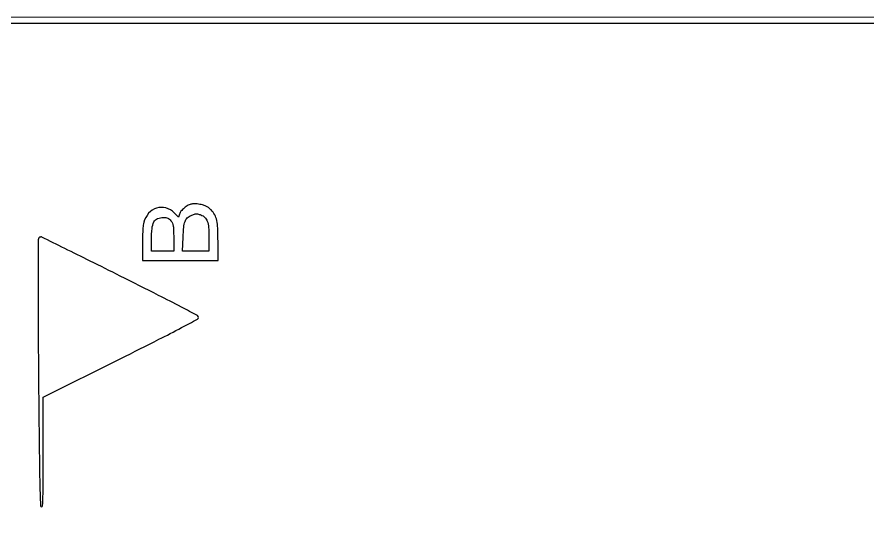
# Model space of a CAD drawing. Extents: x 0 to 836, y 5 to 589.
# Drawn here: x 491.6 to 546.8, y 555 to 588.7 of the extents above; entities that cross this region are included whole.
import ezdxf

# ---------------------------------------------------------------- set-up
doc = ezdxf.new("R2010")
doc.units = 0
doc.header["$MEASUREMENT"] = 0

msp = doc.modelspace()

# ---------------------------------------------------------------- linework, layer by layer
for points in [[(201.712326, 537.783562, -0.000001), (217.055896, 537.76491, -0.426088)], [(546.939, 229.3929, -0.000106), (546.943559, 250.949215, -0.000176), (546.957638, 269.095817, -0.000001), (546.976289, 285.583213, -0.415883)], [(836.0595, 588.6891), (420.497259, 588.710259, 0.000013), (261.145696, 588.714318, 0.000021), (126.989856, 588.708632), (4.934769, 588.698274, 0.19889), (4.878609, 588.675009, 0.198853), (4.855343, 588.618859), (4.83877, 516.273901, 0.000036), (4.826254, 436.744061, 0.000021), (4.8222, 342.282364), (4.8222, 95.946129), (4.469225, 95.920114, 0.031904), (4.160456, 95.877435, 0.315999), (4.075312, 95.787407, 0.415411), (4.137995, 95.703578, 0.035338), (4.43445, 95.6826), (4.8222, 95.6826), (4.8222, 50.2101), (4.8222, 4.7376), (420.462, 4.7376), (836.1018, 4.7376)], [(604.852986, 529.408162, -0.000002), (620.423836, 529.389509, -0.550615)], [(308.18842, 529.408162, -0.000002), (322.638019, 529.38951, -0.415836)], [(238.738155, 529.614638, -0.000002), (224.300981, 529.63329, -0.415836)], [(531.796111, 538.074638, -0.000002), (517.6951, 538.093291, -0.426056)], [(413.368417, 538.074638, -0.000002), (399.676779, 538.093291, -0.415815)], [(77.850638, 481.579418, -0.000002), (77.869294, 494.031443, -0.550517)], [(336.166934, 548.220763, -0.000002), (326.827688, 548.233536, -0.413812)], [(77.644162, 421.684687, -0.000002), (77.625507, 409.236574, -0.415775)], [(689.941022, 529.408162, -0.000003), (701.809045, 529.389505, -0.550493)], [(333.609652, 529.614638, -0.000003), (323.198363, 529.633296, -0.415688)], [(383.716206, 529.408162, -0.000003), (394.123716, 529.389504, -0.425916)], [(835.429914, 203.53197, -0.00002), (835.42504, 321.569549)], [(381.27946, 547.935135, -0.000004), (390.656104, 547.916048, -0.413615)], [(604.231838, 387.151416, -0.000003), (604.250494, 398.693431, -0.41574)], [(624.386963, 547.911742, -0.000008), (634.425797, 547.933006, -0.000377)], [(586.293029, 548.210088, -0.000055), (567.360849, 548.208, -0.000051), (536.314429, 548.211154, -0.0007)], [(697.188315, 5.1606), (351.216758, 5.1606), (5.2452, 5.1606), (5.2452, 50.4216), (5.2452, 95.6826), (5.8374, 95.6826, 0.008455), (6.143074, 95.687769, 0.044348), (6.30975, 95.708282, 0.103378), (6.397676, 95.747244, 0.241448), (6.4296, 95.8095, 0.241448), (6.397676, 95.871756, 0.103378), (6.30975, 95.910718, 0.044348), (6.143074, 95.931231, 0.008455), (5.8374, 95.9364), (5.2452, 95.9364), (5.2452, 342.1224), (5.2452, 588.3084), (420.2505, 588.3084), (835.2558, 588.3084)]]:
    msp.add_lwpolyline(points, format="xyb")
for points in [[(502.947, 576.571084, 0.082703), (502.710271, 576.487345, 0.043685), (502.451045, 576.312899, 0.043727), (502.234309, 576.103974, 0.118156), (502.13606, 575.915773), (502.085206, 575.713154), (501.79825, 576.00011, 0.129314), (501.258658, 576.314961, 0.144339), (500.657934, 576.305528, 0.137459), (500.137109, 575.967562, 0.113252), (499.820523, 575.383123, 0.044336), (499.786488, 575.198486, 0.007676), (499.758673, 574.844067, 0.008295), (499.739263, 574.425885, 0.007339), (499.732672, 573.98985), (499.7322, 572.9112), (502.1856, 572.9112), (504.639, 572.9112), (504.639, 574.125276, 0.009734), (504.621958, 575.000575, 0.043724), (504.557479, 575.508258, 0.071726), (504.424427, 575.865061, 0.063909), (504.191848, 576.185541, 0.038273), (504.024201, 576.338268, 0.061885), (503.858793, 576.437136, 0.045731), (503.640957, 576.510228, 0.012459), (503.2854, 576.585052, 0.040427), (503.222106, 576.59151, 0.015535), (503.133649, 576.590609, 0.015263), (503.03728, 576.58368, 0.018169)], [(503.529146, 575.863028, -0.107782), (503.785092, 575.706048, -0.117207), (503.943085, 575.460935, -0.068292), (504.024569, 575.064714, -0.016615), (504.0468, 574.395901), (504.0468, 573.5034), (503.189933, 573.5034), (502.333066, 573.5034), (502.37115, 574.41285, -0.0135), (502.416569, 575.071493, -0.063701), (502.500199, 575.440151, -0.111249), (502.6482, 575.670094, -0.092012), (502.890211, 575.833473, -0.009878), (503.107355, 575.922871, -0.081321), (503.211604, 575.944929, -0.084522), (503.315921, 575.932094, -0.011092)], [(501.58726, 575.480091, -0.066518), (501.679996, 575.323142, -0.060759), (501.731845, 575.14247, -0.033313), (501.75645, 574.874302, -0.006224), (501.7626, 574.380291), (501.7626, 573.5034), (501.0435, 573.5034), (500.3244, 573.5034), (500.3244, 574.259293, -0.023288), (500.35845, 574.989981, -0.09973), (500.483339, 575.405551, -0.16851), (500.720099, 575.624429, -0.103439), (501.095829, 575.703, -0.035805), (501.258071, 575.691367, -0.070787), (501.381739, 575.655203, -0.074995), (501.485817, 575.587675, -0.044786)], [(493.0206, 574.3776, 0.198729), (492.967748, 574.250131, 0.000172), (492.966523, 570.858984, 0.001695), (492.979568, 566.990249, 0.000938), (493.020379, 562.265549, 0.000736), (493.054516, 559.417062, 0.004549), (493.087532, 557.953456, 0.002237), (493.12249, 556.986219, 0.402371), (493.189579, 556.9218, 0.399124), (493.254671, 556.983605, 0.004999), (493.280777, 557.60789, 0.006842), (493.298408, 558.581191, 0.001107), (493.3026, 560.475094), (493.3026, 564.028387), (498.3363, 566.544813, 0.001103), (500.806898, 567.78672, 0.004718), (502.271662, 568.544507, 0.001967), (503.301652, 569.094948, 0.275699), (503.37, 569.20948, 0.275755), (503.301598, 569.324077, 0.001936), (502.262568, 569.879155, 0.004679), (500.785635, 570.643231, 0.001093), (498.294277, 571.895861, 0.000522), (496.343102, 572.869009, 0.000857), (494.688757, 573.688422, 0.000066), (493.202186, 574.42132, 0.11498), (493.147777, 574.434, 0.065352), (493.116563, 574.429903, 0.039114), (493.081223, 574.417432, 0.038526), (493.047387, 574.399191, 0.05354)]]:
    msp.add_lwpolyline(points, format="xyb", close=True)

doc.saveas('drawing.dxf')
